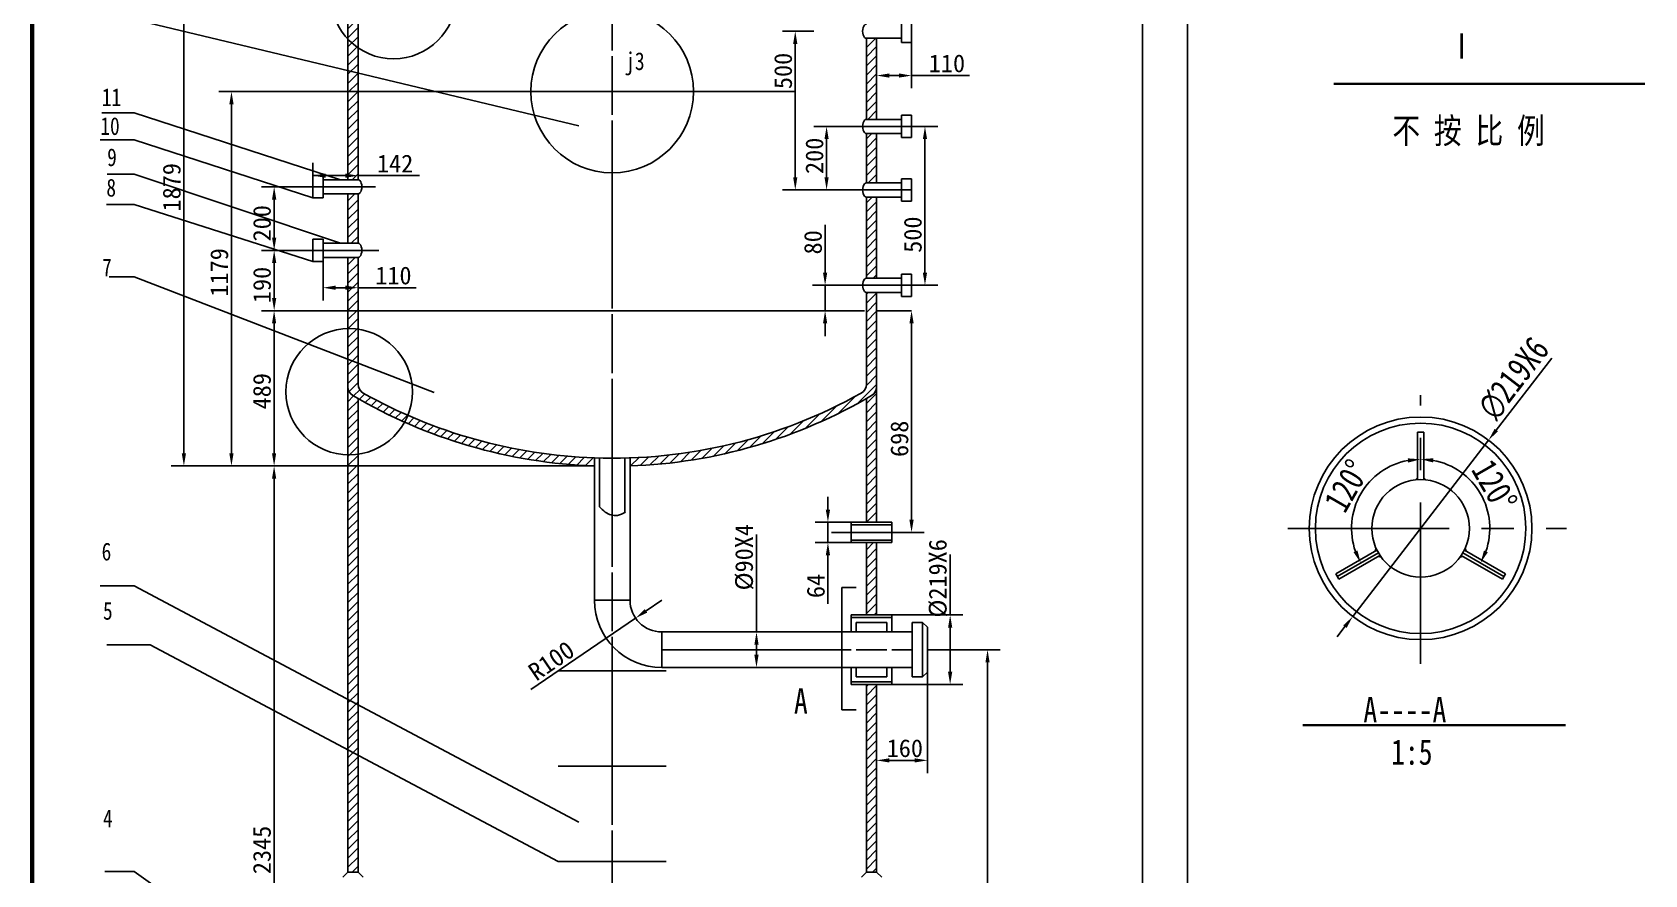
# Model space of a CAD drawing. Header units: millimetres. Extents: x 932 to 1607847, y 562 to 1472.
# Drawn here: x 931.6 to 1248.8, y 755.1 to 920.9 of the extents above; entities that cross this region are included whole.
import ezdxf

# ---------------------------------------------------------------- set-up
doc = ezdxf.new("R2010")
doc.units = ezdxf.units.MM
doc.linetypes.add('CENTER', pattern=[50.8, 31.75, -6.35, 6.35, -6.35])
doc.linetypes.add('DASHED2', pattern=[9.525, 6.35, -3.175])
doc.layers.get('0').update_dxf_attribs({"lineweight": 25})
doc.layers.get('Defpoints').update_dxf_attribs({"lineweight": 25})
doc.layers.add('xuxian', color=7, linetype='DASHED2')
doc.layers.add('点划线', color=7, linetype='CENTER')
doc.layers.add('图框', color=7, linetype='Continuous', lineweight=60)
doc.layers.add('粗实线', color=7, linetype='Continuous', lineweight=35)
doc.styles.get("Standard").update_dxf_attribs({"font": 'simfang.ttf', "width": 0.8, "height": 5})
doc.styles.add('样式 1', font='STFANGSO.TTF')
doc.dimstyles.new('GB', dxfattribs={"dimtxt": 3.5, "dimasz": 2.5, "dimexe": 2.5, "dimexo": 0, "dimtad": 1, "dimdec": 0, "dimlfac": 16, "dimtxsty": '样式 1', "dimcen": 0, "dimadec": 0, "dimazin": 3, "dimtfac": 1, "dimtdec": 0, "dimtmove": 0, "dimatfit": 2, "dimfxl": 0, "dimarcsym": 0})
doc.dimstyles.new('ISO-25', dxfattribs={"dimtxt": 2.5, "dimasz": 2.5, "dimexe": 1.25, "dimexo": 0.625, "dimtad": 1, "dimtxsty": 'Standard', "dimcen": 2.5, "dimadec": 0, "dimazin": 0, "dimtfac": 1, "dimtmove": 0, "dimatfit": 3, "dimfxl": 0, "dimarcsym": 0})

# ---------------------------------------------------------------- blocks, each defined once
blk = doc.blocks.new('*D1')
at = {"layer": 'Defpoints', "color": 0, "lineweight": -2, "transparency": 16777216}
blk.add_arc((1204.7, 823.3), 13.59, 100.5552, 199.4448, dxfattribs=at)
at = {"layer": 'Defpoints', "color": 0, "transparency": 16777216}
for p in [(1204.7, 849.51), (1195.97, 833.71), (1196.39, 818.5), (1188.32, 813.84), (1204.7, 796.65)]:
    blk.add_point(p, dxfattribs=at)
for points in [[(1202.18, 837.07), (1202.25, 836.24), (1204.7, 836.89)], [(1192.27, 818.95), (1191.51, 818.6), (1192.93, 816.5)]]:
    blk.add_solid(points, dxfattribs=at)
at = {"layer": 'Defpoints', "color": 0, "transparency": 16777216, "insert": (1190.2, 831.67), "char_height": 5, "attachment_point": 5, "rotation": 60}
blk.add_mtext('120°', dxfattribs=at)
blk = doc.blocks.new('*D2')
at = {"layer": 'Defpoints', "color": 0, "lineweight": -2, "transparency": 16777216}
blk.add_arc((1204.7, 823.3), 13.61, 340.5391, 79.4609, dxfattribs=at)
at = {"layer": 'Defpoints', "color": 0, "transparency": 16777216}
for p in [(1204.7, 849.51), (1218.11, 825.66), (1213.02, 818.5), (1221.09, 813.84), (1204.7, 796.65)]:
    blk.add_point(p, dxfattribs=at)
for points in [[(1207.15, 836.26), (1207.23, 837.09), (1204.7, 836.91)], [(1217.91, 818.59), (1217.16, 818.94), (1216.49, 816.49)]]:
    blk.add_solid(points, dxfattribs=at)
at = {"layer": 'Defpoints', "color": 0, "transparency": 16777216, "insert": (1219.22, 831.68), "char_height": 5, "attachment_point": 5, "rotation": 300}
blk.add_mtext('120°', dxfattribs=at)
blk = doc.blocks.new('*D8')
at = {"layer": 'Defpoints', "color": 0, "lineweight": -2, "transparency": 16777216}
for p, q in [((1107.7, 799.41), (1122.02, 799.41)), ((1119.52, 796.91), (1119.52, 664.41)), ((1108.2, 661.91), (1122.02, 661.91))]:
    blk.add_line(p, q, dxfattribs=at)
at = {"layer": 'Defpoints', "color": 0, "transparency": 16777216}
for p in [(1107.7, 799.41), (1108.2, 661.91), (1119.52, 661.91)]:
    blk.add_point(p, dxfattribs=at)
for points in [[(1119.1, 796.91), (1119.93, 796.91), (1119.52, 799.41)], [(1119.1, 664.41), (1119.93, 664.41), (1119.52, 661.91)]]:
    blk.add_solid(points, dxfattribs=at)
at = {"layer": 'Defpoints', "color": 0, "transparency": 16777216, "insert": (1117.14, 716.24), "char_height": 3.5, "attachment_point": 5, "rotation": 90, "style": '样式 1'}
blk.add_mtext('2200', dxfattribs=at)
blk = doc.blocks.new('*D10')
at = {"layer": 'Defpoints', "color": 0, "lineweight": -2, "transparency": 16777216}
for p, q in [((978.73, 835.58), (981.69, 835.58)), ((979.19, 691.51), (979.19, 833.08)), ((978.73, 689.01), (981.69, 689.01))]:
    blk.add_line(p, q, dxfattribs=at)
at = {"layer": 'Defpoints', "color": 0, "transparency": 16777216}
for p in [(978.73, 835.58), (979.19, 835.58), (978.73, 689.01)]:
    blk.add_point(p, dxfattribs=at)
for points in [[(978.77, 833.08), (979.6, 833.08), (979.19, 835.58)], [(978.77, 691.51), (979.6, 691.51), (979.19, 689.01)]]:
    blk.add_solid(points, dxfattribs=at)
at = {"layer": 'Defpoints', "color": 0, "transparency": 16777216, "insert": (976.81, 760.02), "char_height": 3.5, "attachment_point": 5, "rotation": 90, "style": '样式 1'}
blk.add_mtext('2345', dxfattribs=at)
blk = doc.blocks.new('*D14')
at = {"layer": 'Defpoints', "color": 0, "lineweight": -2, "transparency": 16777216}
for p, q in [((1104.57, 866.13), (1102.07, 866.13)), ((1104.57, 825), (1104.57, 863.63)), ((1104.23, 822.5), (1107.07, 822.5))]:
    blk.add_line(p, q, dxfattribs=at)
at = {"layer": 'Defpoints', "color": 0, "transparency": 16777216}
for p in [(1104.57, 866.13), (1104.57, 866.13), (1104.23, 822.5)]:
    blk.add_point(p, dxfattribs=at)
for points in [[(1104.15, 863.63), (1104.99, 863.63), (1104.57, 866.13)], [(1104.15, 825), (1104.99, 825), (1104.57, 822.5)]]:
    blk.add_solid(points, dxfattribs=at)
at = {"layer": 'Defpoints', "color": 0, "transparency": 16777216, "insert": (1102.2, 840.92), "char_height": 3.5, "attachment_point": 5, "rotation": 90, "style": '样式 1'}
blk.add_mtext('698', dxfattribs=at)
blk = doc.blocks.new('*D15')
at = {"layer": 'Defpoints', "color": 0, "lineweight": -2, "transparency": 16777216}
for p, q in [((993.7, 866.13), (976.69, 866.13)), ((979.19, 863.63), (979.19, 838.08)), ((993.7, 835.58), (976.69, 835.58))]:
    blk.add_line(p, q, dxfattribs=at)
at = {"layer": 'Defpoints', "color": 0, "transparency": 16777216}
for p in [(993.7, 866.13), (979.19, 835.58), (993.7, 835.58)]:
    blk.add_point(p, dxfattribs=at)
for points in [[(978.77, 863.63), (979.6, 863.63), (979.19, 866.13)], [(978.77, 838.08), (979.6, 838.08), (979.19, 835.58)]]:
    blk.add_solid(points, dxfattribs=at)
at = {"layer": 'Defpoints', "color": 0, "transparency": 16777216, "insert": (976.81, 850.28), "char_height": 3.5, "attachment_point": 5, "rotation": 90, "style": '样式 1'}
blk.add_mtext('489', dxfattribs=at)
blk = doc.blocks.new('*D16')
at = {"layer": 'Defpoints', "color": 0, "lineweight": -2, "transparency": 16777216}
for p, q in [((979.19, 878), (981.7, 878)), ((979.2, 868.63), (979.2, 875.5)), ((979.19, 866.13), (981.7, 866.13))]:
    blk.add_line(p, q, dxfattribs=at)
at = {"layer": 'Defpoints', "color": 0, "transparency": 16777216}
for p in [(979.19, 878), (979.2, 878), (979.19, 866.13)]:
    blk.add_point(p, dxfattribs=at)
for points in [[(978.78, 875.5), (979.62, 875.5), (979.2, 878)], [(978.78, 868.63), (979.62, 868.63), (979.2, 866.13)]]:
    blk.add_solid(points, dxfattribs=at)
at = {"layer": 'Defpoints', "color": 0, "transparency": 16777216, "insert": (976.82, 871.19), "char_height": 3.5, "attachment_point": 5, "rotation": 90, "style": '样式 1'}
blk.add_mtext('190', dxfattribs=at)
blk = doc.blocks.new('*D17')
at = {"layer": 'Defpoints', "color": 0, "lineweight": -2, "transparency": 16777216}
for p, q in [((979.2, 890.5), (976.7, 890.5)), ((979.2, 880.5), (979.2, 888)), ((979.2, 878), (976.7, 878))]:
    blk.add_line(p, q, dxfattribs=at)
at = {"layer": 'Defpoints', "color": 0, "transparency": 16777216}
for p in [(979.2, 890.5), (979.2, 890.5), (979.2, 878)]:
    blk.add_point(p, dxfattribs=at)
for points in [[(978.78, 888), (979.62, 888), (979.2, 890.5)], [(978.78, 880.5), (979.62, 880.5), (979.2, 878)]]:
    blk.add_solid(points, dxfattribs=at)
at = {"layer": 'Defpoints', "color": 0, "transparency": 16777216, "insert": (976.82, 883.33), "char_height": 3.5, "attachment_point": 5, "rotation": 90, "style": '样式 1'}
blk.add_mtext('200', dxfattribs=at)
blk = doc.blocks.new('*D18')
at = {"layer": 'Defpoints', "color": 0, "lineweight": -2, "transparency": 16777216}
for p, q in [((988.82, 875.8), (988.82, 868.15)), ((995.7, 875.8), (995.7, 868.15)), ((991.32, 870.65), (993.2, 870.65)), ((995.7, 870.65), (1007.11, 870.65))]:
    blk.add_line(p, q, dxfattribs=at)
at = {"layer": 'Defpoints', "color": 0, "transparency": 16777216}
for p in [(988.82, 875.8), (995.7, 875.8), (995.7, 870.65)]:
    blk.add_point(p, dxfattribs=at)
for points in [[(991.32, 871.07), (991.32, 870.23), (988.82, 870.65)], [(993.2, 871.07), (993.2, 870.23), (995.7, 870.65)]]:
    blk.add_solid(points, dxfattribs=at)
at = {"layer": 'Defpoints', "color": 0, "transparency": 16777216, "insert": (1002.65, 873.03), "char_height": 3.5, "attachment_point": 5, "style": '样式 1'}
blk.add_mtext('110', dxfattribs=at)
blk = doc.blocks.new('*D19')
at = {"layer": 'Defpoints', "color": 0, "lineweight": -2, "transparency": 16777216}
for p, q in [((986.82, 892.7), (986.82, 895.2)), ((995.7, 892.7), (995.7, 895.2)), ((989.32, 892.7), (993.2, 892.7)), ((995.7, 892.7), (1007.78, 892.7))]:
    blk.add_line(p, q, dxfattribs=at)
at = {"layer": 'Defpoints', "color": 0, "transparency": 16777216}
for p in [(986.82, 892.7), (995.7, 892.7), (995.7, 892.7)]:
    blk.add_point(p, dxfattribs=at)
for points in [[(989.32, 893.12), (989.32, 892.28), (986.82, 892.7)], [(993.2, 893.12), (993.2, 892.28), (995.7, 892.7)]]:
    blk.add_solid(points, dxfattribs=at)
at = {"layer": 'Defpoints', "color": 0, "transparency": 16777216, "insert": (1002.99, 895.08), "char_height": 3.5, "attachment_point": 5, "style": '样式 1'}
blk.add_mtext('142', dxfattribs=at)
blk = doc.blocks.new('*D20')
at = {"layer": 'Defpoints', "color": 0, "lineweight": -2, "transparency": 16777216}
for p, q in [((1009.7, 909.25), (968.3, 909.25)), ((970.8, 906.75), (970.8, 838.08)), ((978.73, 835.58), (968.3, 835.58))]:
    blk.add_line(p, q, dxfattribs=at)
at = {"layer": 'Defpoints', "color": 0, "transparency": 16777216}
for p in [(1009.7, 909.25), (970.8, 835.58), (978.73, 835.58)]:
    blk.add_point(p, dxfattribs=at)
for points in [[(970.38, 906.75), (971.22, 906.75), (970.8, 909.25)], [(970.38, 838.08), (971.22, 838.08), (970.8, 835.58)]]:
    blk.add_solid(points, dxfattribs=at)
at = {"layer": 'Defpoints', "color": 0, "transparency": 16777216, "insert": (968.42, 873.67), "char_height": 3.5, "attachment_point": 5, "rotation": 90, "style": '样式 1'}
blk.add_mtext('1179', dxfattribs=at)
blk = doc.blocks.new('*D21')
at = {"layer": 'Defpoints', "color": 0, "lineweight": -2, "transparency": 16777216}
for p, q in [((1009.7, 953), (958.94, 953)), ((961.44, 950.5), (961.44, 838.08)), ((968.3, 835.58), (958.94, 835.58))]:
    blk.add_line(p, q, dxfattribs=at)
at = {"layer": 'Defpoints', "color": 0, "transparency": 16777216}
for p in [(1009.7, 953), (961.44, 835.58), (968.3, 835.58)]:
    blk.add_point(p, dxfattribs=at)
for points in [[(961.02, 950.5), (961.86, 950.5), (961.44, 953)], [(961.02, 838.08), (961.86, 838.08), (961.44, 835.58)]]:
    blk.add_solid(points, dxfattribs=at)
at = {"layer": 'Defpoints', "color": 0, "transparency": 16777216, "insert": (959.06, 890.41), "char_height": 3.5, "attachment_point": 5, "rotation": 90, "style": '样式 1'}
blk.add_mtext('1879', dxfattribs=at)
blk = doc.blocks.new('*D22')
at = {"layer": 'Defpoints', "color": 0, "lineweight": -2, "transparency": 16777216}
for p, q in [((1088.12, 827), (1088.12, 829.5)), ((1092.7, 824.5), (1085.62, 824.5)), ((1088.12, 824.5), (1088.12, 820.5)), ((1092.7, 820.5), (1085.62, 820.5)), ((1088.12, 818), (1088.12, 808.42))]:
    blk.add_line(p, q, dxfattribs=at)
at = {"layer": 'Defpoints', "color": 0, "transparency": 16777216}
for p in [(1092.7, 824.5), (1088.12, 820.5), (1092.7, 820.5)]:
    blk.add_point(p, dxfattribs=at)
for points in [[(1087.7, 827), (1088.54, 827), (1088.12, 824.5)], [(1087.7, 818), (1088.54, 818), (1088.12, 820.5)]]:
    blk.add_solid(points, dxfattribs=at)
at = {"layer": 'Defpoints', "color": 0, "transparency": 16777216, "insert": (1085.75, 811.96), "char_height": 3.5, "attachment_point": 5, "rotation": 90, "style": '样式 1'}
blk.add_mtext('64', dxfattribs=at)
blk = doc.blocks.new('*D23')
at = {"layer": 'Defpoints', "color": 0, "lineweight": -2, "transparency": 16777216}
for p, q in [((1087.57, 873.63), (1087.57, 883.04)), ((1095.7, 871.13), (1085.07, 871.13)), ((1087.57, 866.13), (1087.57, 871.13)), ((1095.32, 866.13), (1085.07, 866.13)), ((1087.57, 863.63), (1087.57, 861.13))]:
    blk.add_line(p, q, dxfattribs=at)
at = {"layer": 'Defpoints', "color": 0, "transparency": 16777216}
for p in [(1095.7, 871.13), (1087.57, 866.13), (1095.32, 866.13)]:
    blk.add_point(p, dxfattribs=at)
for points in [[(1087.15, 873.63), (1087.99, 873.63), (1087.57, 871.13)], [(1087.15, 863.63), (1087.99, 863.63), (1087.57, 866.13)]]:
    blk.add_solid(points, dxfattribs=at)
at = {"layer": 'Defpoints', "color": 0, "transparency": 16777216, "insert": (1085.2, 879.58), "char_height": 3.5, "attachment_point": 5, "rotation": 90, "style": '样式 1'}
blk.add_mtext('80', dxfattribs=at)
blk = doc.blocks.new('*D24')
at = {"layer": 'Defpoints', "color": 0, "lineweight": -2, "transparency": 16777216}
for p, q in [((1090.36, 902.38), (1085.36, 902.38)), ((1087.86, 899.88), (1087.86, 892.38)), ((1090.61, 889.88), (1085.36, 889.88))]:
    blk.add_line(p, q, dxfattribs=at)
at = {"layer": 'Defpoints', "color": 0, "transparency": 16777216}
for p in [(1090.36, 902.38), (1087.86, 889.88), (1090.61, 889.88)]:
    blk.add_point(p, dxfattribs=at)
for points in [[(1087.44, 899.88), (1088.27, 899.88), (1087.86, 902.38)], [(1087.44, 892.38), (1088.27, 892.38), (1087.86, 889.88)]]:
    blk.add_solid(points, dxfattribs=at)
at = {"layer": 'Defpoints', "color": 0, "transparency": 16777216, "insert": (1085.48, 896.6), "char_height": 3.5, "attachment_point": 5, "rotation": 90, "style": '样式 1'}
blk.add_mtext('200', dxfattribs=at)
blk = doc.blocks.new('*D25')
at = {"layer": 'Defpoints', "color": 0, "lineweight": -2, "transparency": 16777216}
for p, q in [((1104.57, 902.38), (1109.71, 902.38)), ((1107.21, 899.88), (1107.21, 873.63)), ((1104.57, 871.13), (1109.71, 871.13))]:
    blk.add_line(p, q, dxfattribs=at)
at = {"layer": 'Defpoints', "color": 0, "transparency": 16777216}
for p in [(1104.57, 902.38), (1104.57, 871.13), (1107.21, 871.13)]:
    blk.add_point(p, dxfattribs=at)
for points in [[(1106.79, 899.88), (1107.62, 899.88), (1107.21, 902.38)], [(1106.79, 873.63), (1107.62, 873.63), (1107.21, 871.13)]]:
    blk.add_solid(points, dxfattribs=at)
at = {"layer": 'Defpoints', "color": 0, "transparency": 16777216, "insert": (1104.83, 881.09), "char_height": 3.5, "attachment_point": 5, "rotation": 90, "style": '样式 1'}
blk.add_mtext('500', dxfattribs=at)
blk = doc.blocks.new('*D26')
at = {"layer": 'Defpoints', "color": 0, "lineweight": -2, "transparency": 16777216}
for p, q in [((1085.36, 921.13), (1079.2, 921.13)), ((1081.7, 892.38), (1081.7, 918.63)), ((1085.36, 889.88), (1079.2, 889.88))]:
    blk.add_line(p, q, dxfattribs=at)
at = {"layer": 'Defpoints', "color": 0, "transparency": 16777216}
for p in [(1081.7, 921.13), (1085.36, 921.13), (1085.36, 889.88)]:
    blk.add_point(p, dxfattribs=at)
for points in [[(1081.28, 918.63), (1082.11, 918.63), (1081.7, 921.13)], [(1081.28, 892.38), (1082.11, 892.38), (1081.7, 889.88)]]:
    blk.add_solid(points, dxfattribs=at)
at = {"layer": 'Defpoints', "color": 0, "transparency": 16777216, "insert": (1079.32, 913.3), "char_height": 3.5, "attachment_point": 5, "rotation": 90, "style": '样式 1'}
blk.add_mtext('500', dxfattribs=at)
blk = doc.blocks.new('*D27')
at = {"layer": 'Defpoints', "color": 0, "lineweight": -2, "transparency": 16777216}
for p, q in [((1055.45, 809.16), (1052.35, 807.05)), ((1050.28, 805.64), (1029.67, 791.58))]:
    blk.add_line(p, q, dxfattribs=at)
at = {"layer": 'Defpoints', "color": 0, "transparency": 16777216}
for p in [(1055.45, 809.16), (1050.28, 805.64)]:
    blk.add_point(p, dxfattribs=at)
blk.add_solid([(1052.11, 807.4), (1052.58, 806.71), (1050.28, 805.64)], dxfattribs=at)
at = {"layer": 'Defpoints', "color": 0, "transparency": 16777216, "insert": (1033.73, 797.23), "char_height": 3.5, "attachment_point": 5, "rotation": 34.3021, "style": '样式 1'}
blk.add_mtext('R100', dxfattribs=at)
blk = doc.blocks.new('*D28')
at = {"layer": 'Defpoints', "color": 0, "lineweight": -2, "transparency": 16777216}
for p, q in [((1107.7, 794.99), (1107.7, 775.15)), ((1097.7, 774.11), (1097.7, 780.15)), ((1105.2, 777.65), (1100.2, 777.65))]:
    blk.add_line(p, q, dxfattribs=at)
at = {"layer": 'Defpoints', "color": 0, "transparency": 16777216}
for p in [(1107.7, 794.99), (1097.7, 777.65), (1097.7, 774.11)]:
    blk.add_point(p, dxfattribs=at)
for points in [[(1100.2, 778.06), (1100.2, 777.23), (1097.7, 777.65)], [(1105.2, 778.06), (1105.2, 777.23), (1107.7, 777.65)]]:
    blk.add_solid(points, dxfattribs=at)
at = {"layer": 'Defpoints', "color": 0, "transparency": 16777216, "insert": (1103.25, 780.02), "char_height": 3.5, "attachment_point": 5, "style": '样式 1'}
blk.add_mtext('160', dxfattribs=at)
blk = doc.blocks.new('*D36')
at = {"layer": 'Defpoints', "color": 0, "lineweight": -2, "transparency": 16777216}
for p, q in [((1097.7, 918.93), (1097.7, 909.89)), ((1104.57, 918.93), (1104.57, 909.89)), ((1100.2, 912.39), (1102.07, 912.39)), ((1104.57, 912.39), (1115.99, 912.39))]:
    blk.add_line(p, q, dxfattribs=at)
at = {"layer": 'Defpoints', "color": 0, "transparency": 16777216}
for p in [(1097.7, 918.93), (1104.57, 918.93), (1097.7, 912.39)]:
    blk.add_point(p, dxfattribs=at)
for points in [[(1100.2, 912.81), (1100.2, 911.98), (1097.7, 912.39)], [(1102.07, 912.81), (1102.07, 911.98), (1104.57, 912.39)]]:
    blk.add_solid(points, dxfattribs=at)
at = {"layer": 'Defpoints', "color": 0, "transparency": 16777216, "insert": (1111.53, 914.77), "char_height": 3.5, "attachment_point": 5, "style": '样式 1'}
blk.add_mtext('110', dxfattribs=at)

msp = doc.modelspace()

# ---------------------------------------------------------------- hatches: boundary and pattern name
h = msp.add_hatch()
h.set_pattern_fill('ANSI31', color=256, scale=0.4, style=0)
h.set_pattern_definition([(45, (-1e-13, 136.2612), (-0.8980256, 0.8980256), [])])
h.paths.add_polyline_path([(995.695, 985.115, -0.0057819), (993.695, 986.294), (993.695, 891.901), (994.695, 891.901), (995.695, 891.901)])
h = msp.add_hatch()
h.set_pattern_fill('ANSI31', color=256, scale=0.4, style=0)
h.paths.add_polyline_path([(1097.695, 919.726), (1095.695, 919.726), (1095.695, 903.776), (1097.695, 903.776)])
h = msp.add_hatch()
h.set_pattern_fill('ANSI31', color=256, scale=0.4, style=0)
h.paths.add_polyline_path([(1097.695, 900.976), (1095.695, 900.976), (1095.695, 891.276), (1097.695, 891.276)])
h = msp.add_hatch()
h.set_pattern_fill('ANSI31', color=256, scale=0.4, style=0)
h.paths.add_polyline_path([(995.695, 889.101), (993.695, 889.101), (993.695, 879.401), (995.695, 879.401)])
h = msp.add_hatch()
h.set_pattern_fill('ANSI31', color=256, scale=0.4, style=0)
h.paths.add_polyline_path([(1097.695, 888.476), (1095.695, 888.476), (1095.695, 872.526), (1097.695, 872.526)])
h = msp.add_hatch()
h.set_pattern_fill('ANSI31', color=256, scale=0.4, style=0)
h.paths.add_polyline_path([(995.695, 876.601), (993.695, 876.601), (993.695, 851.168, 0.2654284), (994.679, 849.445, 0.125184), (1042.195, 835.579), (1042.195, 837.165, -0.1197801), (996.716, 849.92, -0.2710982), (995.695, 851.664)])
h = msp.add_hatch()
h.set_pattern_fill('ANSI31', color=256, scale=0.4, style=0)
h.paths.add_polyline_path([(1097.695, 869.726), (1095.695, 869.726), (1095.695, 851.664, -0.2710982), (1094.675, 849.92, -0.1197801), (1049.195, 837.165), (1049.195, 835.579, 0.125184), (1096.712, 849.445, 0.2654284), (1097.695, 851.168)])
h = msp.add_hatch()
h.set_pattern_fill('ANSI31', color=256, scale=0.4, style=0)
h.paths.add_polyline_path([(995.695, 848.854, -0.0057819), (993.695, 850.033), (993.695, 755.64), (994.695, 755.64), (995.695, 755.64)])
h = msp.add_hatch()
h.set_pattern_fill('ANSI31', color=256, scale=0.4, style=0)
h.paths.add_polyline_path([(1097.695, 851.168, -0.2654284), (1096.712, 849.445, -0.0029281), (1095.695, 848.854), (1095.695, 824.501), (1097.695, 824.501)])
h = msp.add_hatch()
h.set_pattern_fill('ANSI31', color=256, scale=0.4, style=0)
h.paths.add_polyline_path([(1097.695, 820.501), (1095.695, 820.501), (1095.695, 806.255), (1097.695, 806.255)])
h = msp.add_hatch()
h.set_pattern_fill('ANSI31', color=256, scale=0.4, style=0)
h.paths.add_polyline_path([(1097.695, 792.575), (1095.695, 792.575), (1095.695, 755.64), (1096.695, 755.64), (1097.695, 755.64)])
at = {"layer": 'Defpoints'}
h = msp.add_hatch(color=256, dxfattribs=at)
h.set_gradient(color2=(3, 3, 3), one_color=1, tint=0.01)
h.paths.add_polyline_path([(1204.103, 833.266), (1203.691, 832.845, -0.0107717), (1204.103, 832.88)])
h.paths.add_polyline_path([(1205.303, 833.266), (1205.303, 832.88, -0.0110737), (1205.727, 832.844)])
h = msp.add_hatch(color=256, dxfattribs=at)
h.set_gradient(color2=(3, 3, 3), one_color=1, tint=0.01)
h.paths.add_polyline_path([(1196.371, 817.795), (1196.941, 817.649, -0.0107717), (1196.705, 817.988)])
h.paths.add_polyline_path([(1195.771, 818.834), (1196.105, 819.028, -0.0110737), (1195.925, 819.413)])
h = msp.add_hatch(color=256, dxfattribs=at)
h.set_gradient(color2=(3, 3, 3), one_color=1, tint=0.01)
h.paths.add_polyline_path([(1213.635, 818.834), (1213.476, 819.402, -0.0107717), (1213.3, 819.028)])
h.paths.add_polyline_path([(1213.035, 817.795), (1212.7, 817.988, -0.0110737), (1212.457, 817.64)])

# ---------------------------------------------------------------- linework, layer by layer
for p, q in [((1158.842, 635.893), (1158.842, 1464.358)), ((993.695, 891.901), (993.695, 1254.407)), ((995.695, 891.901), (995.695, 1254.407)), ((1102.57, 918.926), (1102.57, 923.326)), ((1104.57, 918.926), (1104.57, 923.326)), ((1095.695, 919.726), (1102.57, 919.726)), ((1095.695, 903.776), (1095.695, 919.726)), ((1097.695, 903.776), (1097.695, 919.726)), ((1102.57, 918.926), (1104.57, 918.926)), ((1009.695, 909.251), (1081.695, 909.251)), ((1102.57, 900.176), (1102.57, 904.576)), ((1102.57, 904.576), (1104.57, 904.576)), ((1104.57, 900.176), (1104.57, 904.576)), ((1097.695, 902.376), (1090.36, 902.376)), ((1095.695, 903.776), (1102.57, 903.776)), ((1095.695, 900.976), (1102.57, 900.976)), ((1095.695, 891.276), (1095.695, 900.976)), ((1097.695, 902.376), (1104.57, 902.376)), ((1097.695, 891.276), (1097.695, 900.976)), ((1102.57, 900.176), (1104.57, 900.176)), ((986.82, 888.301), (986.82, 892.701)), ((988.82, 892.701), (986.82, 892.701)), ((988.82, 888.301), (988.82, 892.701)), ((995.695, 891.901), (988.82, 891.901)), ((1095.695, 891.276), (1102.57, 891.276)), ((1102.57, 887.676), (1102.57, 892.076)), ((1102.57, 892.076), (1104.57, 892.076)), ((1104.57, 887.676), (1104.57, 892.076)), ((993.695, 890.501), (986.82, 890.501)), ((988.82, 888.301), (986.82, 888.301)), ((995.695, 889.101), (988.82, 889.101)), ((993.695, 890.501), (995.695, 890.501)), ((993.695, 879.401), (993.695, 889.101)), ((995.695, 890.501), (999.15, 890.501)), ((995.695, 879.401), (995.695, 889.101)), ((1104.57, 889.876), (1090.61, 889.876)), ((1095.695, 889.876), (1097.695, 889.876)), ((1095.695, 872.526), (1095.695, 888.476)), ((1095.695, 888.476), (1102.57, 888.476)), ((1097.695, 872.526), (1097.695, 888.476)), ((1102.57, 887.676), (1104.57, 887.676)), ((986.82, 875.801), (986.82, 880.201)), ((988.82, 880.201), (986.82, 880.201)), ((988.82, 875.801), (988.82, 880.201)), ((995.695, 879.401), (988.82, 879.401)), ((993.695, 878.001), (986.82, 878.001)), ((988.82, 875.801), (986.82, 875.801)), ((995.695, 876.601), (988.82, 876.601)), ((993.695, 878.001), (995.695, 878.001)), ((993.695, 851.168), (993.695, 876.601)), ((995.695, 878.001), (999.77, 878.001)), ((995.695, 851.664), (995.695, 876.601)), ((1095.695, 872.526), (1102.57, 872.526)), ((1102.57, 868.926), (1102.57, 873.326)), ((1102.57, 873.326), (1104.57, 873.326)), ((1104.57, 868.926), (1104.57, 873.326)), ((1095.695, 871.126), (1097.695, 871.126)), ((1095.695, 869.726), (1102.57, 869.726)), ((1095.695, 851.664), (1095.695, 869.726)), ((1097.695, 871.126), (1104.57, 871.126)), ((1097.695, 851.168), (1097.695, 869.726)), ((1097.695, 866.126), (1104.57, 866.126)), ((1102.57, 868.926), (1104.57, 868.926)), ((993.695, 755.64), (993.695, 851.168)), ((1097.695, 824.501), (1097.695, 851.168)), ((995.695, 755.64), (995.695, 848.854)), ((1095.695, 824.501), (1095.695, 848.854)), ((1092.695, 824.501), (1100.695, 824.501)), ((1092.695, 820.501), (1092.695, 824.501)), ((1092.695, 824.001), (1100.695, 824.001)), ((1095.695, 822.501), (1100.695, 822.501)), ((1100.695, 820.501), (1100.695, 824.501)), ((1092.695, 821.001), (1100.695, 821.001)), ((1092.695, 820.501), (1100.695, 820.501)), ((1095.695, 806.255), (1095.695, 820.501)), ((1097.695, 806.255), (1097.695, 820.501)), ((1049.195, 809.165), (1042.195, 809.165)), ((1092.695, 806.255), (1100.695, 806.255)), ((1092.695, 806.255), (1092.695, 802.915)), ((1092.695, 805.755), (1100.695, 805.755)), ((1100.695, 806.255), (1100.695, 802.915)), ((1055.445, 802.915), (1092.695, 802.915)), ((1055.445, 802.915), (1055.445, 795.915)), ((1092.695, 802.915), (1093.695, 802.915)), ((1093.695, 804.755), (1099.695, 804.755)), ((1093.695, 804.755), (1093.695, 802.915)), ((1093.695, 802.915), (1099.695, 802.915)), ((1099.695, 804.755), (1099.695, 802.915)), ((1100.695, 802.915), (1099.695, 802.915)), ((1100.695, 802.915), (1104.695, 802.915)), ((1104.695, 794.075), (1104.695, 804.755)), ((1106.695, 804.755), (1104.695, 804.755)), ((1106.695, 794.075), (1106.695, 804.755)), ((1107.695, 803.835), (1106.695, 804.755)), ((1107.695, 794.995), (1107.695, 803.835)), ((1055.445, 799.415), (1092.695, 799.415)), ((1093.695, 799.415), (1099.695, 799.415)), ((1100.695, 799.415), (1104.695, 799.415)), ((1035.07, 795.265), (1045.695, 795.265)), ((1056.32, 795.265), (1045.695, 795.265)), ((1055.445, 795.915), (1092.695, 795.915)), ((1093.695, 795.915), (1092.695, 795.915)), ((1092.695, 795.915), (1092.695, 792.575)), ((1092.695, 793.075), (1100.695, 793.075)), ((1093.695, 795.915), (1099.695, 795.915)), ((1093.695, 795.915), (1093.695, 794.075)), ((1093.695, 794.075), (1099.695, 794.075)), ((1099.695, 795.915), (1100.695, 795.915)), ((1099.695, 795.915), (1099.695, 794.075)), ((1100.695, 795.915), (1104.695, 795.915)), ((1100.695, 795.915), (1100.695, 792.575)), ((1106.695, 794.075), (1104.695, 794.075)), ((1107.695, 794.995), (1106.695, 794.075)), ((1092.695, 792.575), (1100.695, 792.575)), ((1095.695, 755.64), (1095.695, 792.575)), ((1097.695, 755.64), (1097.695, 792.575)), ((1035.07, 776.515), (1045.695, 776.515)), ((1056.32, 776.515), (1045.695, 776.515)), ((993.695, 755.64), (992.695, 754.64)), ((993.695, 755.64), (994.695, 755.64)), ((995.695, 755.64), (994.695, 755.64)), ((995.695, 755.64), (996.695, 754.64)), ((1035.07, 757.765), (1045.695, 757.765)), ((1056.32, 757.765), (1045.695, 757.765)), ((1095.695, 755.64), (1094.695, 754.64)), ((1095.695, 755.64), (1096.695, 755.64)), ((1097.695, 755.64), (1096.695, 755.64)), ((1097.695, 755.64), (1098.695, 754.64))]:
    msp.add_line(p, q)
msp.add_circle((1045.695, 909.251), 16)
for centre, radius, start, end in [((1045.695, 935.918), 100.4, 301.19339, 301.19339), ((1045.695, 937.104), 100, 300, 300), ((995.695, 851.168), 2, 180, 239.46064), ((997.695, 851.664), 2, 180, 240.67283), ((1093.695, 851.664), 2, 299.32717, 0), ((1095.695, 851.168), 2, 300.53936, 0), ((1045.695, 935.918), 100.4, 239.46064, 268.00223), ((1045.695, 937.104), 100, 240.67283, 267.99424), ((1045.695, 937.104), 100, 267.99424, 299.32717), ((1045.695, 935.918), 100.4, 271.99777, 300.53936), ((1055.445, 809.165), 13.25, 180, 270), ((1055.445, 809.165), 6.25, 180, 270)]:
    msp.add_arc(centre, radius, start, end)
for centre in [(1095.695, 921.126), (1095.695, 902.376), (1095.695, 889.876), (1095.695, 871.126)]:
    msp.add_ellipse(centre, major_axis=(0, 1.4), ratio=0.536528, start_param=0, end_param=3.1415927)
at = {"extrusion": (0, 0, -1)}
for centre in [(995.695, 890.501), (995.695, 878.001)]:
    msp.add_ellipse(centre, major_axis=(0, 1.4), ratio=0.536528, start_param=0, end_param=3.1415927, dxfattribs=at)
msp.add_spline([(1043.195, 827.553), (1044.325, 826.493), (1046.729, 825.857), (1048.285, 826.493)], degree=3)
at = {"layer": 'Defpoints'}
for p, q in [((1150.001, 1321.875), (1150.001, 664.415)), ((1039.098, 902.471), (951.643, 923.405)), ((946.834, 905.084), (945.308, 905.084)), ((951.643, 905.084), (946.834, 905.084)), ((992.258, 891.901), (951.643, 905.084)), ((947.033, 899.732), (945.007, 899.732)), ((951.643, 899.732), (947.033, 899.732)), ((986.82, 888.301), (951.643, 899.732)), ((951.643, 899.732), (951.643, 899.732)), ((948.621, 892.991), (946.347, 892.991)), ((951.643, 892.991), (948.621, 892.991)), ((992.258, 879.401), (951.643, 892.991)), ((979.199, 890.501), (986.82, 890.501)), ((947.827, 887.044), (946.197, 887.044)), ((951.643, 887.044), (947.827, 887.044)), ((986.82, 875.801), (951.643, 887.044)), ((986.82, 878.001), (981.699, 878.001)), ((951.643, 872.774), (946.741, 872.767)), ((1010.697, 850.028), (951.643, 872.774)), ((993.695, 866.126), (1090.197, 866.126)), ((1230.492, 856.806), (1219.585, 842.635)), ((1191.345, 805.944), (1218.06, 840.653)), ((1204.103, 832.88), (1204.103, 842.22)), ((1204.103, 842.22), (1205.303, 842.22)), ((1205.303, 832.88), (1205.303, 842.22)), ((981.686, 835.579), (1042.195, 835.579)), ((1042.195, 809.165), (1042.195, 837.165)), ((1043.195, 827.553), (1043.195, 837.165)), ((1048.195, 826.444), (1048.195, 837.183)), ((1049.195, 809.165), (1049.195, 837.183)), ((1203.691, 832.845), (1204.103, 833.266)), ((1205.303, 833.266), (1205.727, 832.844)), ((1074.07, 802.915), (1074.07, 822.08)), ((1196.105, 819.028), (1188.017, 814.358)), ((1196.389, 818.499), (1188.317, 813.838)), ((1195.771, 818.834), (1195.925, 819.413)), ((1213.017, 818.499), (1221.089, 813.838)), ((1213.3, 819.028), (1221.389, 814.358)), ((1213.476, 819.402), (1213.635, 818.834)), ((1112.164, 806.255), (1112.164, 818.172)), ((1196.705, 817.988), (1188.617, 813.319)), ((1196.941, 817.649), (1196.371, 817.795)), ((1213.035, 817.795), (1212.457, 817.64)), ((1212.7, 817.988), (1220.789, 813.319)), ((951.643, 811.963), (944.961, 811.963)), ((1039.137, 765.504), (951.643, 811.963)), ((951.643, 811.963), (951.643, 811.963)), ((1188.617, 813.319), (1188.017, 814.358)), ((1221.389, 814.358), (1220.789, 813.319)), ((1090.855, 811.657), (1090.855, 787.612)), ((1090.855, 811.657), (1093.695, 811.657)), ((1100.695, 806.255), (1114.664, 806.255)), ((1074.07, 802.915), (1076.57, 802.915)), ((1112.164, 795.075), (1112.164, 803.755)), ((1189.821, 803.963), (1188.296, 801.982)), ((954.822, 800.375), (946.272, 800.375)), ((1035.07, 757.765), (954.822, 800.375)), ((1074.07, 798.415), (1074.07, 800.415)), ((1074.07, 795.915), (1076.57, 795.915)), ((1100.695, 792.575), (1114.664, 792.575)), ((1090.855, 787.612), (1093.695, 787.612)), ((951.643, 755.776), (945.917, 755.776)), ((990.008, 728.515), (951.643, 755.776))]:
    msp.add_line(p, q, dxfattribs=at)
for centre, radius in [((1002.695, 928.001), 12.323), ((993.959, 850.176), 12.433), ((1204.703, 823.299), 21.9), ((1204.703, 823.299), 20.7), ((1204.703, 823.299), 9.6)]:
    msp.add_circle(centre, radius, dxfattribs=at)
for points in [[(1219.255, 842.889), (1219.915, 842.38), (1218.06, 840.653)], [(1111.747, 803.755), (1112.58, 803.755), (1112.164, 806.255)], [(1189.49, 804.217), (1190.151, 803.709), (1191.345, 805.944)], [(1073.654, 800.415), (1074.487, 800.415), (1074.07, 802.915)], [(1073.654, 798.415), (1074.487, 798.415), (1074.07, 795.915)], [(1111.747, 795.075), (1112.58, 795.075), (1112.164, 792.575)]]:
    msp.add_solid(points, dxfattribs=at)
at = {"layer": 'xuxian'}
msp.add_line((996.068, 866.126), (1095.323, 866.126), dxfattribs=at)
at = {"layer": '图框'}
msp.add_line((931.617, 1471.663), (931.617, 630.663), dxfattribs=at)
at = {"layer": '点划线'}
for p, q in [((1045.695, 561.75), (1045.695, 1445.48)), ((1045.695, 566.98), (1045.695, 1395.445)), ((1045.695, 566.98), (1045.695, 1395.445)), ((1204.703, 796.654), (1204.703, 849.508)), ((1095.695, 822.501), (1088.796, 822.501)), ((1096.695, 822.501), (1104.234, 822.501)), ((1178.593, 823.299), (1233.421, 823.299))]:
    msp.add_line(p, q, dxfattribs=at)
at = {"layer": '粗实线'}
for p, q in [((1187.649, 910.742), (1248.785, 910.742)), ((1181.564, 784.572), (1233.175, 784.572))]:
    msp.add_line(p, q, dxfattribs=at)

# ---------------------------------------------------------------- texts
at = {"layer": 'Defpoints', "width": 0.8}
for s, p in [('11', (945.308, 906.384)), ('10', (945.007, 900.701)), ('9', (946.347, 894.567)), ('8', (946.197, 888.584)), ('7', (945.365, 872.885))]:
    msp.add_text(s, height=3.5, dxfattribs=at).set_placement(p)
at = {"layer": 'Defpoints', "attachment_point": 1}
for s, width, insert, char_height in [('       Ⅰ\\P\\P   不 按 比 例', 47.01309, (1190.977, 920.715), 5), ('j3', 10.01451, (1048.254, 916.971), 3.5), ('\\P  {\\H0.7x;6\\P\\P   5\\P\\P\\P\\P\\P\\P\\P   4\\P\\P\\P\\P\\P\\P   3\\P\\P   2\\P\\P\\P   1}', 11.82363, (939.819, 828.827), 5), ('A', 9.41591, (1081.439, 791.813), 5), ('    A----A\\P      1:5', 42.06013, (1182.556, 790.12), 5)]:
    msp.add_mtext_dynamic_manual_height_columns(s, width=width, gutter_width=25, heights=[0], dxfattribs=dict(at, insert=insert, char_height=char_height))
at = {"layer": 'Defpoints', "insert": (1223.019, 852.852), "char_height": 5, "attachment_point": 5, "rotation": 52.4154}
msp.add_mtext('{\\fMS PGothic|b0|i0|c128|p34;∅}219X6', dxfattribs=at)
at = {"layer": 'Defpoints', "char_height": 3.5, "attachment_point": 5, "rotation": 90, "style": '样式 1'}
for s, insert in [('%%C90X4', (1071.695, 817.622)), ('%%C219X6', (1109.789, 813.463))]:
    msp.add_mtext(s, dxfattribs=dict(at, insert=insert))

# ---------------------------------------------------------------- dimensions: what is measured, and where the dimension line sits
at = {"layer": 'Defpoints'}
for base, p1, p2, picture, middle in [((961.439, 835.579), (1009.695, 953.001), (968.3, 835.579), '*D21', (961.439, 890.414)), ((1081.695, 921.126), (1085.355, 889.876), (1085.355, 921.126), '*D26', (1081.695, 913.299)), ((970.8, 835.579), (1009.695, 909.251), (978.735, 835.579), '*D20', (970.8, 873.667)), ((1087.855, 889.876), (1090.36, 902.376), (1090.61, 889.876), '*D24', (1087.855, 896.596)), ((1107.206, 871.126), (1104.57, 902.376), (1104.57, 871.126), '*D25', (1107.206, 881.086)), ((979.199, 890.501), (979.199, 878.001), (979.199, 890.501), '*D17', (979.199, 883.331)), ((1087.57, 866.126), (1095.695, 871.126), (1095.323, 866.126), '*D23', (1087.57, 879.584)), ((979.199, 878.001), (979.186, 866.126), (979.186, 878.001), '*D16', (979.199, 871.188)), ((979.186, 835.579), (993.695, 866.126), (993.695, 835.579), '*D15', (979.186, 850.279)), ((1104.57, 866.126), (1104.234, 822.501), (1104.57, 866.126), '*D14', (1104.57, 840.917)), ((979.186, 835.579), (978.735, 689.015), (978.735, 835.579), '*D10', (979.186, 760.017)), ((1088.122, 820.501), (1092.695, 824.501), (1092.695, 820.501), '*D22', (1088.122, 811.959)), ((1119.518, 661.915), (1107.695, 799.415), (1108.195, 661.915), '*D8', (1119.518, 716.24))]:
    dim = msp.add_linear_dim(base=base, p1=p1, p2=p2, angle=90, dimstyle='GB', dxfattribs=at)
    dim.commit()
    dim.dimension.update_dxf_attribs({"geometry": picture, "text_midpoint": middle, "dimtype": 160})
for base, p1, p2, picture, middle in [((1097.695, 912.393), (1104.57, 918.926), (1097.695, 918.926), '*D36', (1111.529, 912.393)), ((995.695, 892.701), (986.82, 892.701), (995.695, 892.701), '*D19', (1002.987, 892.701)), ((995.695, 870.651), (988.82, 875.801), (995.695, 875.801), '*D18', (1002.654, 870.651)), ((1097.695, 777.647), (1107.695, 794.995), (1097.695, 774.107), '*D28', (1103.251, 777.647))]:
    dim = msp.add_linear_dim(base=base, p1=p1, p2=p2, dimstyle='GB', dxfattribs=at)
    dim.commit()
    dim.dimension.update_dxf_attribs({"geometry": picture, "text_midpoint": middle, "dimtype": 160})
for base, line1, line2, picture, middle in [((1195.968, 833.709), ((1204.703, 796.654), (1204.703, 849.508)), ((1196.389, 818.499), (1188.317, 813.838)), '*D1', (1190.203, 831.67)), ((1218.106, 825.662), ((1213.017, 818.499), (1221.089, 813.838)), ((1204.703, 796.654), (1204.703, 849.508)), '*D2', (1219.221, 831.681))]:
    dim = msp.add_angular_dim_2l(base=base, line1=line1, line2=line2, dimstyle='ISO-25', dxfattribs=at)
    dim.commit()
    dim.dimension.update_dxf_attribs({"geometry": picture, "text_midpoint": middle})
dim = msp.add_radius_dim(center=(1055.445, 809.165), mpoint=(1050.282, 805.643), dimstyle='GB', dxfattribs=at)
dim.commit()
dim.dimension.update_dxf_attribs({"geometry": '*D27', "text_midpoint": (1035.07, 795.265), "dimtype": 164})

doc.saveas('drawing.dxf')
